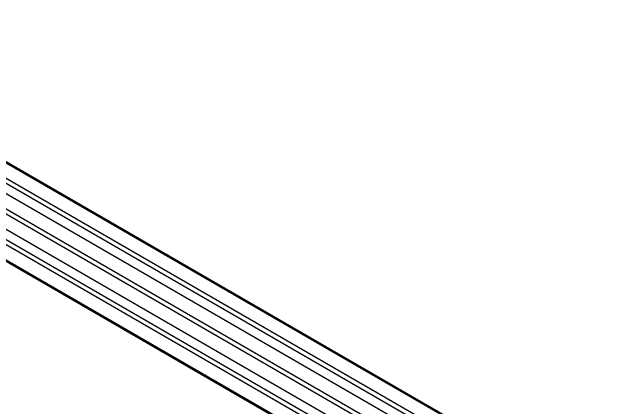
# Model space of a CAD drawing. Header units: millimetres. Extents: x 55 to 11032, y -227 to 3957.
# Drawn here: x 10768.2 to 10966.2, y 1884.5 to 2010.7 of the extents above; entities that cross this region are included whole.
import ezdxf

# ---------------------------------------------------------------- set-up
doc = ezdxf.new("R2010")
doc.units = ezdxf.units.MM
doc.header["$LTSCALE"] = 0.7
doc.layers.get('0').update_dxf_attribs({"color": 255})

msp = doc.modelspace()

# ---------------------------------------------------------------- linework, layer by layer
at = {"color": 7, "linetype": 'Continuous', "lineweight": 25}
for p, q in [((10965.806, 1847.404), (10682.963, 2010.686)), ((10966.162, 1847.536), (10683.463, 2010.735)), ((10961.563, 1844.955), (10678.72, 2008.236)), ((10957.32, 1842.505), (10674.478, 2005.787)), ((10961.563, 1843.322), (10678.72, 2006.603)), ((10953.078, 1840.056), (10670.235, 2003.338)), ((10952.371, 1838.831), (10669.528, 2002.113)), ((10952.371, 1833.932), (10669.528, 1997.214)), ((10952.371, 1829.033), (10669.528, 1992.315)), ((10952.785, 1830.427), (10670.942, 1993.131)), ((10952.371, 1824.134), (10669.528, 1987.415)), ((10669.735, 1986.958), (10952.578, 1823.676))]:
    msp.add_line(p, q, dxfattribs=at)

doc.saveas('drawing.dxf')
